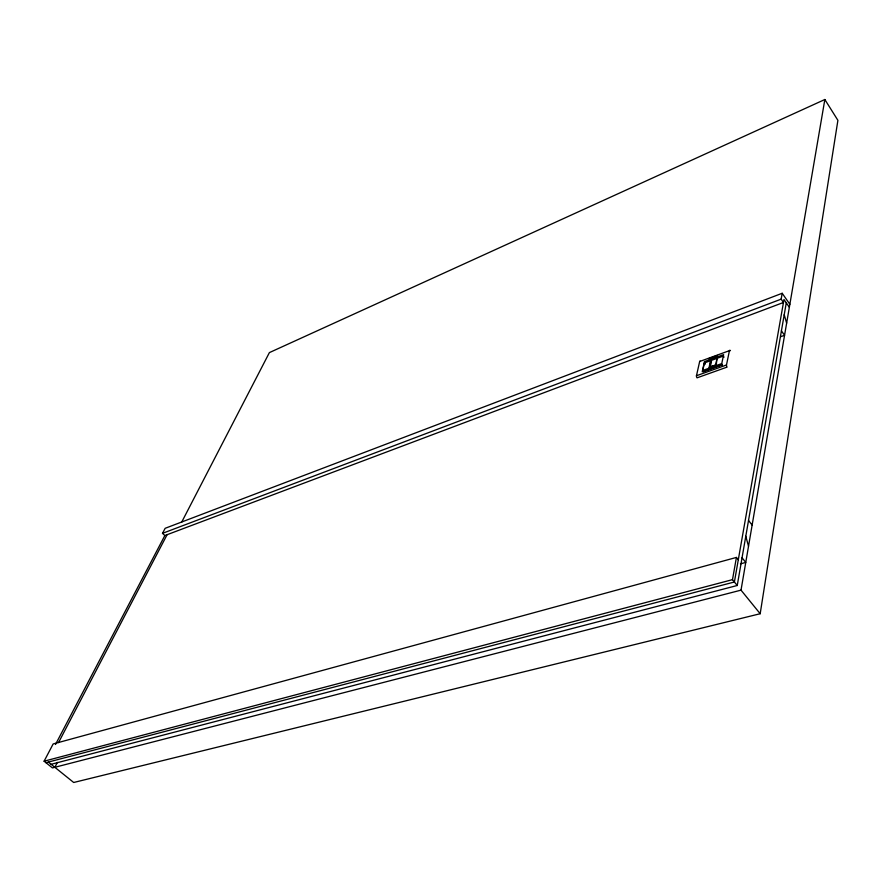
<?xml version="1.0" encoding="UTF-8"?>
<svg xmlns="http://www.w3.org/2000/svg" width="882" height="882" viewBox="0 0 882 882"><rect width="100%" height="100%" fill="white"/><g stroke="black" fill="none" stroke-linecap="round" stroke-linejoin="round"><path stroke-width="1.32" d="M716.085 367.022L716.217 365.633M721.674 363.649L709.845 367.684L709.911 367.011L716.118 364.773M709.911 367.011L716.283 364.961L716.901 358.39L710.716 360.639L709.878 369.249L710.418 366.736M48.356 762.07L73.691 782.488L760.185 613.729L837.9 120.338L824.846 99.512L269.396 352.602L181.681 522.144M760.185 613.729L741.023 590.146L824.846 99.512M51.134 764.308L737.242 585.494L786.281 302.846M781.143 299.152L782.191 293.276L165.155 528.307L162.508 533.345L164.835 535.55L783.459 302.482L781.143 299.152L162.508 533.345M737.242 585.494L732.49 579.65L736.426 557.424L53.152 743.956L44.1 761.199L52.446 767.913L741.023 590.146M700.275 361.179A1.566 0.695 69.9 0 0 699.669 361.499L696.46 375.754A1.577 0.706 70.1 0 0 697.056 377.838L727.088 367.099A1.599 0.684 70.1 0 1 726.481 364.983L729.447 350.65A1.588 0.673 69.9 0 1 730.461 350.727M721.487 364.872L723.637 354.63L704.486 361.598L702.226 371.796L721.487 364.872A1.918 0.827 70 0 0 721.972 365.247M710.55 360.694L711.355 361.763L709.712 369.315L708.908 368.246L710.55 360.694L704.42 362.921L702.756 370.462L703.56 371.52M54.838 767.296L57.374 762.401M58.521 742.611L167.15 534.602M55.5 744.474L164.89 535.462M699.669 361.499L729.447 350.65M708.466 358.742L717.518 355.446M780.669 336.703L784.561 335.292L781.419 330.86M709.845 367.684L716.052 365.446M702.756 370.462L708.908 368.246M703.373 371.708L722.479 364.718M696.46 375.754L726.481 364.983M740.439 563.852L745.753 562.418L742.049 557.777M44.1 761.199L732.49 579.65M45.963 762.698L734.397 581.988L783.977 299.527L789.346 307.245M736.426 557.424L738.3 559.761M748.52 520.457L752.137 525.077M704.42 362.921L705.225 363.979M716.25 366.956L715.456 365.887L717.066 358.324L723.262 356.074L724.056 357.155M710.716 360.639L711.509 361.697M782.191 293.276L789.853 304.301M784.219 314.72L786.634 323.143M745.786 536.256L748.52 546.212M704.486 361.598A1.797 0.794 69.9 0 1 705.115 363.759"/></g></svg>
